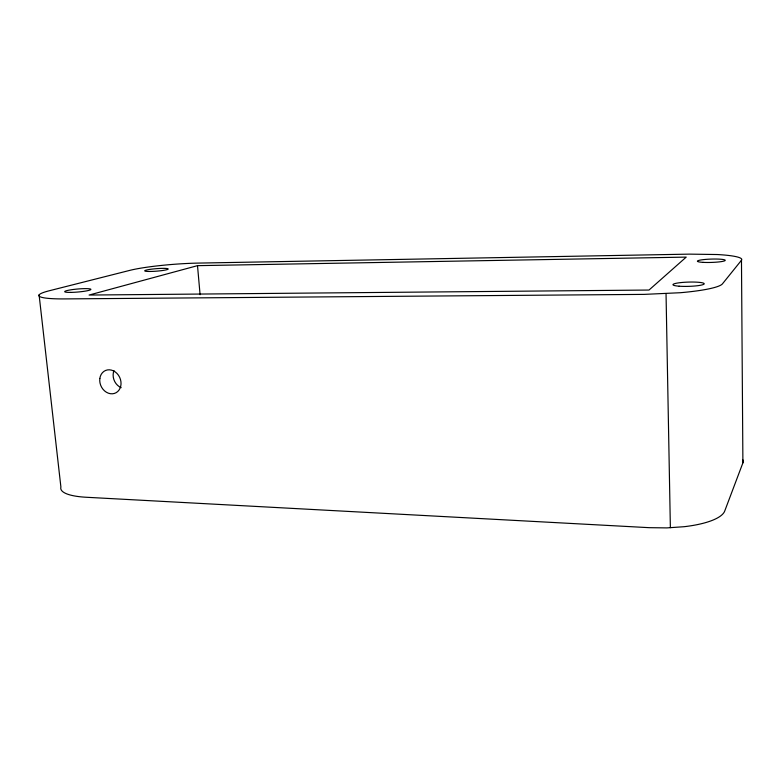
<?xml version="1.0" encoding="UTF-8"?>
<svg xmlns="http://www.w3.org/2000/svg" width="782" height="782" viewBox="0 0 782 782"><rect width="100%" height="100%" fill="white"/><g stroke="black" fill="none" stroke-linecap="round" stroke-linejoin="round"><path stroke-width="1.17" d="M742.89 459.875A57.868 15.151 0 0 1 742.9 462.876L724.709 511.066A64.759 19.198 0.1 0 1 684.103 526.706L666.89 527.899L649.207 527.674L86.333 497.264A55.942 14.135 -6.7 0 1 60.898 487.059L39.1 294.892M741.473 260.25L722.451 283.846A67.017 9.179 -1.9 0 1 680.281 292.722L644.124 294.384L64.583 298.91A57.614 6.686 -4.9 0 1 49.188 290.787L129.988 270.328A51.436 5.503 -4.5 0 1 198.345 263.094L689.577 254.13L717.299 254.531A59.667 7.185 -1.9 0 1 741.473 260.25L742.9 462.876M197.504 265.655L89.099 295.049L649.011 290.044L686.215 257.112L197.504 265.655L200.094 294.726M666.039 293.651L670.37 527.664M121.181 387.667A12.111 10.176 66 0 1 113.977 370.609M679.128 286.202A15.669 2.141 -1.7 0 0 704.113 284.042A15.669 2.141 -1.7 0 0 682.5 282.429A15.669 2.141 -1.7 0 0 679.128 286.202M150.711 271.452A11.74 1.241 -4.5 0 0 168.208 268.988A11.74 1.241 -4.5 0 0 150.594 269.291A11.74 1.241 -4.5 0 0 150.711 271.452M703.067 262.361A13.929 1.672 -1.8 0 0 725.158 260.523A13.929 1.672 -1.8 0 0 705.716 259.399A13.929 1.672 -1.8 0 0 703.067 262.361M99.842 378.468A12.326 10.303 66 0 0 114.299 393.463A12.326 10.303 66 0 0 117.017 373.473A12.326 10.303 66 0 0 99.842 378.468M70.703 292.4A13.147 1.505 -5 0 0 90.898 289.448A13.147 1.505 -5 0 0 71.836 289.682A13.147 1.505 -5 0 0 70.703 292.4"/></g></svg>
